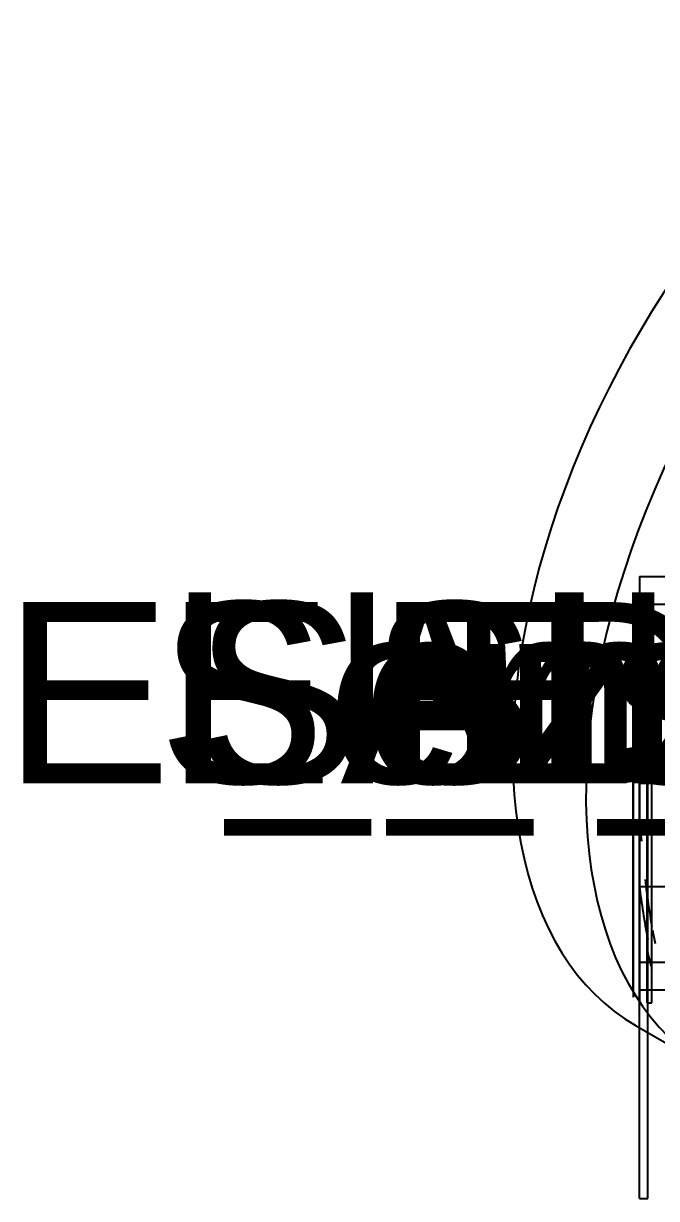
# Model space of a CAD drawing. Header units: millimetres. Extents: x 182.3 to 237.8, y 132.2 to 164.6.
# Drawn here: x 182.27 to 194.5, y 140.48 to 163.17 of the extents above; entities that cross this region are included whole.
import ezdxf
from ezdxf.enums import TextEntityAlignment as Align

# ---------------------------------------------------------------- set-up
doc = ezdxf.new("R2010")
doc.units = ezdxf.units.MM
for name, color, linetype in [('A_06_Gears_Drive_Az_Pinion', 7, 'CONTINUOUS'), ('A_06_Gears_Drive_El_Drive_Shaft', 7, 'CONTINUOUS'), ('A_06_Gears_Drive_El_Gear', 7, 'CONTINUOUS'), ('A_06_Gears_Drive_El_Pinion', 7, 'CONTINUOUS'), ('A_06_Gears_Drive_El_Shaft_Bushing', 7, 'CONTINUOUS'), ('A_06_Gears_Drive_Sensor_Gear', 7, 'CONTINUOUS'), ('A_06_Gears_Drive_Sensor_Idler', 7, 'CONTINUOUS'), ('V_06_Gears_Drive_Az_Pinion_0', 7, 'CONTINUOUS'), ('V_06_Gears_Drive_Az_Pinion_1', 7, 'CONTINUOUS'), ('V_06_Gears_Drive_Az_Pinion_2', 7, 'CONTINUOUS'), ('V_06_Gears_Drive_Az_Pinion_3', 7, 'CONTINUOUS'), ('V_06_Gears_Drive_El_Drive_Shaft_0', 7, 'CONTINUOUS'), ('V_06_Gears_Drive_El_Drive_Shaft_1', 7, 'CONTINUOUS'), ('V_06_Gears_Drive_El_Gear_2', 7, 'CONTINUOUS'), ('V_06_Gears_Drive_El_Pinion_2', 7, 'CONTINUOUS'), ('V_06_Gears_Drive_El_Shaft_Bushing_3', 7, 'CONTINUOUS'), ('V_06_Gears_Drive_Sensor_Gear_0', 7, 'CONTINUOUS'), ('V_06_Gears_Drive_Sensor_Gear_1', 7, 'CONTINUOUS'), ('V_06_Gears_Drive_Sensor_Gear_2', 7, 'CONTINUOUS'), ('V_06_Gears_Drive_Sensor_Gear_3', 7, 'CONTINUOUS')]:
    doc.layers.add(name, color=color, linetype=linetype)
doc.styles.get("Standard").update_dxf_attribs({"font": 'arial.ttf'})

msp = doc.modelspace()

# ---------------------------------------------------------------- linework, layer by layer
at = {"layer": 'V_06_Gears_Drive_Az_Pinion_0'}
for p, q in [((194.167, 140.484), (194.167, 149.229)), ((194.167, 140.484), (194.167, 149.229)), ((194.329, 140.484), (194.329, 149.229))]:
    msp.add_line(p, q, dxfattribs=at)
for points in [[(194.167, 149.229), (194.231, 149.229), (194.329, 149.229)], [(194.167, 140.484), (194.231, 140.484), (194.329, 140.484)]]:
    msp.add_open_spline(points, degree=2, dxfattribs=at)
at = {"layer": 'V_06_Gears_Drive_Az_Pinion_1'}
for start, end in [(169.135, 172.8595), (-172.865, -169.1405)]:
    msp.add_arc((210, 148.499), 15.957, start, end, dxfattribs=at)
at = {"layer": 'V_06_Gears_Drive_Az_Pinion_2'}
for p, q in [((194.167, 140.484), (194.167, 149.229)), ((194.167, 140.484), (194.167, 149.229)), ((194.329, 140.484), (194.329, 149.229))]:
    msp.add_line(p, q, dxfattribs=at)
for points in [[(194.167, 149.229), (194.231, 149.229), (194.329, 149.229)], [(194.167, 140.484), (194.231, 140.484), (194.329, 140.484)]]:
    msp.add_open_spline(points, degree=2, dxfattribs=at)
at = {"layer": 'V_06_Gears_Drive_Az_Pinion_3'}
for p, q in [((194.043, 151.807), (194.043, 144.667)), ((194.052, 144.368), (194.052, 151.508))]:
    msp.add_line(p, q, dxfattribs=at)
for centre, start_param, end_param in [((210, 151.807), 3.109042, 3.141593), ((210, 151.807), 3.141593, 3.174047), ((210, 144.667), 3.141593, 3.174047)]:
    msp.add_ellipse(centre, major_axis=(15.957, 0), ratio=0.57735, start_param=start_param, end_param=end_param, dxfattribs=at)
at = {"layer": 'V_06_Gears_Drive_El_Drive_Shaft_0'}
for p, q in [((194.167, 151.955), (194.167, 148.5)), ((194.167, 151.955), (201.652, 151.955)), ((194.167, 148.5), (194.167, 145.045)), ((194.167, 148.5), (201.652, 148.5)), ((194.167, 145.045), (201.652, 145.045))]:
    msp.add_line(p, q, dxfattribs=at)
at = {"layer": 'V_06_Gears_Drive_El_Drive_Shaft_1'}
for p, q in [((194.167, 152.489), (201.652, 152.489)), ((194.167, 152.489), (194.167, 150.494)), ((194.167, 150.494), (194.167, 146.506)), ((194.167, 150.494), (201.652, 150.494)), ((194.167, 146.506), (194.167, 144.511)), ((194.167, 146.506), (201.652, 146.506)), ((194.167, 144.511), (201.652, 144.511))]:
    msp.add_line(p, q, dxfattribs=at)
at = {"layer": 'V_06_Gears_Drive_El_Gear_2'}
for start, end in [(168.7436, 169.6562), (172.3436, 173.2562), (175.9436, 176.8562), (179.5436, -179.5438), (-176.8564, -175.9438), (-173.2564, -172.3438), (-169.6564, -168.7438)]:
    msp.add_arc((210, 148.5), 15.833, start, end, dxfattribs=at)
at = {"layer": 'V_06_Gears_Drive_El_Pinion_2'}
for start, end in [(169.135, 172.8595), (-172.865, -169.1405)]:
    msp.add_arc((210, 148.499), 15.957, start, end, dxfattribs=at)
at = {"layer": 'V_06_Gears_Drive_El_Shaft_Bushing_3'}
msp.add_line((194.103, 143.819), (195.517, 143.002), dxfattribs=at)
for centre, major_axis in [((199.853, 153.778), (-5.75, -9.959)), ((201.267, 152.962), (-5.75, -9.959)), ((201.267, 152.962), (-4.6, -7.967))]:
    msp.add_ellipse(centre, major_axis=major_axis, ratio=0.57735, start_param=3.926991, end_param=0, dxfattribs=at)
at = {"layer": 'V_06_Gears_Drive_Sensor_Gear_0'}
for p, q in [((194.167, 149.106), (194.167, 144.261)), ((194.169, 144.261), (194.169, 149.106)), ((194.318, 144.261), (194.318, 149.106)), ((194.41, 144.261), (194.41, 149.106))]:
    msp.add_line(p, q, dxfattribs=at)
for points, degree in [([(194.167, 149.106), (194.169, 149.106)], 1), ([(194.318, 149.106), (194.359, 149.106), (194.41, 149.106)], 2), ([(194.167, 144.261), (194.169, 144.261)], 1), ([(194.318, 144.261), (194.359, 144.261), (194.41, 144.261)], 2)]:
    msp.add_open_spline(points, degree=degree, dxfattribs=at)
at = {"layer": 'V_06_Gears_Drive_Sensor_Gear_1'}
for start, end in [(169.9351, 172.0605), (178.9351, -178.9395), (-172.0649, -169.9395)]:
    msp.add_arc((210, 148.499), 15.833, start, end, dxfattribs=at)
at = {"layer": 'V_06_Gears_Drive_Sensor_Gear_2'}
for p, q in [((194.167, 149.106), (194.167, 144.261)), ((194.169, 144.261), (194.169, 149.106)), ((194.318, 144.261), (194.318, 149.106)), ((194.41, 144.261), (194.41, 149.106))]:
    msp.add_line(p, q, dxfattribs=at)
for points, degree in [([(194.167, 149.106), (194.169, 149.106)], 1), ([(194.318, 149.106), (194.359, 149.106), (194.41, 149.106)], 2), ([(194.167, 144.261), (194.169, 144.261)], 1), ([(194.318, 144.261), (194.359, 144.261), (194.41, 144.261)], 2)]:
    msp.add_open_spline(points, degree=degree, dxfattribs=at)
at = {"layer": 'V_06_Gears_Drive_Sensor_Gear_3'}
for p, q in [((194.318, 150.686), (194.318, 151.74)), ((194.167, 150.477), (194.167, 146.522)), ((194.169, 146.353), (194.169, 150.308)), ((194.318, 145.26), (194.318, 149.215)), ((194.41, 144.925), (194.41, 148.88))]:
    msp.add_line(p, q, dxfattribs=at)
for centre, start_param, end_param in [((210, 150.477), 2.965926, 3.003022), ((210, 150.477), 3.123006, 3.141593), ((210, 150.477), 3.141593, 3.160102), ((210, 150.477), 3.280086, 3.317182), ((210, 146.522), 3.141593, 3.160102), ((210, 146.522), 3.280086, 3.317182)]:
    msp.add_ellipse(centre, major_axis=(15.833, 0), ratio=0.57735, start_param=start_param, end_param=end_param, dxfattribs=at)

# ---------------------------------------------------------------- texts
at = {"layer": 'A_06_Gears_Drive_Az_Pinion'}
msp.add_text('Az_Pinion  (orange)', height=3.5, dxfattribs=at).set_placement((210, 148.5), align=Align.CENTER)
at = {"layer": 'A_06_Gears_Drive_El_Drive_Shaft'}
msp.add_text('El_Drive_Shaft  (white)', height=3.5, dxfattribs=at).set_placement((210, 148.5), align=Align.CENTER)
at = {"layer": 'A_06_Gears_Drive_El_Gear'}
msp.add_text('El_Gear  (orange)', height=3.5, dxfattribs=at).set_placement((210, 148.5), align=Align.CENTER)
at = {"layer": 'A_06_Gears_Drive_El_Pinion'}
msp.add_text('El_Pinion  (orange)', height=3.5, dxfattribs=at).set_placement((210, 148.5), align=Align.CENTER)
at = {"layer": 'A_06_Gears_Drive_El_Shaft_Bushing'}
msp.add_text('El_Shaft_Bushing  (white)', height=3.5, dxfattribs=at).set_placement((210, 148.5), align=Align.CENTER)
at = {"layer": 'A_06_Gears_Drive_Sensor_Gear'}
msp.add_text('Sensor_Gear  (orange)', height=3.5, dxfattribs=at).set_placement((210, 148.5), align=Align.CENTER)
at = {"layer": 'A_06_Gears_Drive_Sensor_Idler'}
msp.add_text('Sensor_Idler  (orange)', height=3.5, dxfattribs=at).set_placement((210, 148.5), align=Align.CENTER)

doc.saveas('drawing.dxf')
